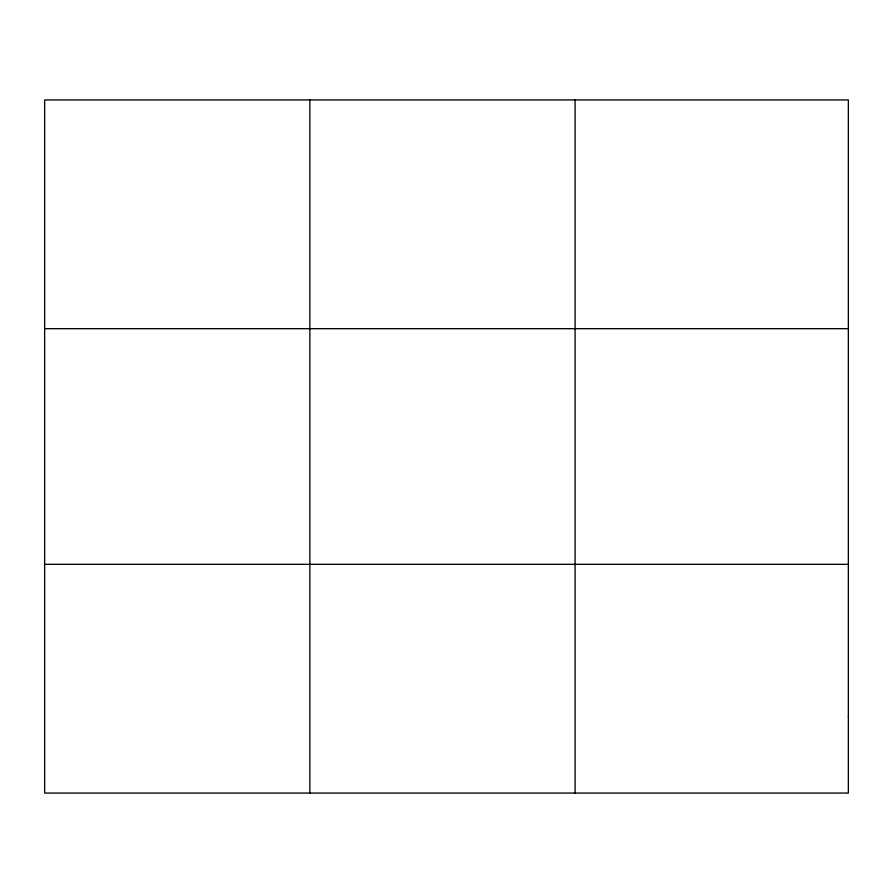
<?xml version="1.0" encoding="UTF-8"?>
<svg xmlns="http://www.w3.org/2000/svg" width="893" height="893" viewBox="0 0 893 893"><rect width="100%" height="100%" fill="white"/><g stroke="black" fill="none" stroke-linecap="round" stroke-linejoin="round"><path stroke-width="1.34" d="M309.871 99.938L309.871 793.062M575.092 99.938L575.092 793.062M44.65 328.669L848.35 328.669M44.65 564.331L848.35 564.331M848.35 716.822L848.35 793.062L44.65 793.062L44.65 99.938L848.35 99.938L848.35 716.822"/></g></svg>
